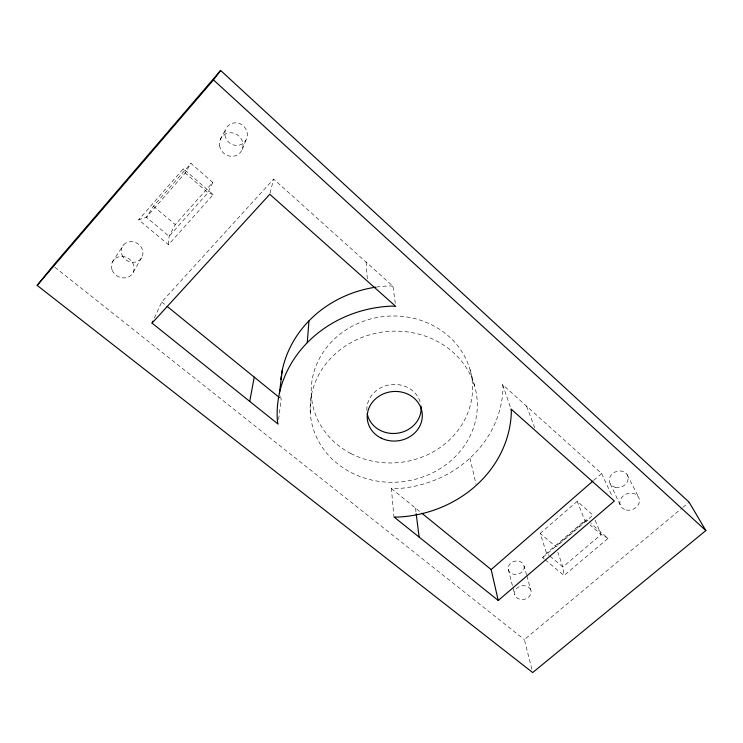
<?xml version="1.0" encoding="UTF-8"?>
<svg xmlns="http://www.w3.org/2000/svg" width="743" height="743" viewBox="0 0 743 743"><rect width="100%" height="100%" fill="white"/><g stroke="black" fill="none" stroke-linecap="round" stroke-linejoin="round"><path stroke-width="0.56" stroke-dasharray="3.71 2.79" d="M310.258 412.467L311.326 394.923M168.466 244.716L169.07 236.32L175.246 224.618L212.777 182.444L190.951 163.349L153.448 206.173L146.399 217.281L138.681 219.807L168.466 244.716L213.176 194.675L183.363 168.726L138.681 219.807M278.634 419.526L281.142 398.982L280.51 396.103M270.062 193.18L273.6 179.072L392.945 286.204L395.443 304.166M242.162 149.538L246.555 138.922M154.34 318.088L161.714 301.983L273.6 179.072M212.777 182.444L207.919 192.725L169.07 236.32L146.399 217.281L185.221 172.998L190.951 163.349M220.244 139.628L225.64 129.403M133.248 272.272L142.099 256.855M112.277 262.205L123.505 244.939M544.359 559.061L542.65 557.631L546.551 553.284L584.843 520.416L586.729 519.812L590.137 522.775M593.787 480.312L601.607 473.514L502.695 384.716L503.039 387.586A111.506 101.401 -6.1 0 1 394.459 488.764L391.412 488.541L393.799 515.744M540.189 533.428L577.2 501.321L593.007 515.15L556.052 546.848L540.189 533.428L546.551 553.284L549.123 555.448M542.65 557.631L586.729 519.812M545.213 559.785L564.039 575.528L608.025 538.35L590.991 523.518M531.858 669.267L524.382 639.621L682 508.138M682.891 507.395L689.123 502.194M392.945 286.204L389.62 285.906A111.506 101.401 -6.1 0 0 377.249 286.965M213.176 194.675L207.919 192.725L185.221 172.998L183.363 168.726M608.025 538.35L601.096 534.542L589.979 524.874M54.852 267.257L524.382 639.621M161.714 301.983L166.209 305.633M391.412 488.541L420.891 512.475M549.987 556.163L562.869 566.983L564.039 575.528M153.448 206.173L175.246 224.618M586.552 521.902L584.843 520.416L577.2 501.321M627.203 474.805L638.506 497.048M610.235 483.777L620.832 506.299M601.607 473.514L612.483 496.946M595.134 520.258L601.096 534.542L562.869 566.983L557.844 552.151M526.592 406.17L535.22 429.166M502.695 384.716L510.627 407.935M470.031 369.735L474.74 386.416M524.084 566.017A8.08 6.696 -12.5 0 1 513.432 574.228A8.08 6.696 -12.5 0 1 511.045 562.878A8.08 6.696 -12.5 0 1 524.084 566.017L526.508 574.664M526.806 575.741L531.041 590.871A8.387 6.863 -12.3 0 1 519.961 599.304A8.387 6.863 -12.3 0 1 517.518 587.676A8.387 6.863 -12.3 0 1 531.041 590.871M508.296 569.435L512.716 586.803M512.995 587.889L514.648 594.409M469.91 458.162L476.059 484.213M415.486 508.091L416.043 512.549M366.104 262.112L367.33 278.987M366.838 410.266A27.185 24.51 -6.1 0 1 389.861 384.781A27.185 24.51 -6.1 0 1 420.129 401.842M350.835 453.49A80.764 73.408 -6.1 0 0 472.576 388.756A80.764 73.408 -6.1 0 0 352.275 326.196A80.764 73.408 -6.1 0 0 350.835 453.49M112.249 270.322A11.637 10.448 29 0 0 131.752 274.538A11.637 10.448 29 0 0 124.332 256.744A11.637 10.448 29 0 0 112.249 270.322M219.547 145.572A12.111 11.47 45.2 0 0 238.512 154.2A12.111 11.47 45.2 0 0 235.605 133.842A12.111 11.47 45.2 0 0 219.547 145.572M626.386 510.004A10.012 8.322 -20.6 0 0 639.305 499.073A10.012 8.322 -20.6 0 0 623.266 495.878A10.012 8.322 -20.6 0 0 626.386 510.004M351.058 472.52A83.69 75.48 -6.1 0 0 477.331 405.984A83.69 75.48 -6.1 0 0 352.823 341.622A83.69 75.48 -6.1 0 0 351.058 472.52M615.603 487.38A9.631 8.099 -21 0 0 627.984 476.774A9.631 8.099 -21 0 0 612.529 473.653A9.631 8.099 -21 0 0 615.603 487.38M224.962 135.115A11.591 10.987 47.6 0 0 243.054 143.39A11.591 10.987 47.6 0 0 240.314 123.867A11.591 10.987 47.6 0 0 224.962 135.115M122.01 254.97A11.136 10.058 30.3 0 0 140.659 259.047A11.136 10.058 30.3 0 0 133.619 241.902A11.136 10.058 30.3 0 0 122.01 254.97"/><path stroke-width="1.11" d="M307.268 342.69L308.958 320.874M279.396 393.326L282.433 369.42M249.741 401.387L254.236 377.128M152.036 323.121L269.793 194.267L395.759 306.404L392.248 306.097A117.245 105.469 -6.1 0 0 277.408 421.105L278.077 424.095L152.036 323.121L152.956 321.106M37.15 285.396L213.482 79.919L220.625 70.446L689.123 502.194L705.85 530.576L532.685 672.554L37.15 285.396L53.032 265.818L220.625 70.446M498.228 600.465L393.901 516.887L397.096 517.109A117.245 105.469 -6.1 0 0 511.342 411.975L510.989 408.984L614.368 501.014L498.228 600.465L491.169 569.565L592.914 481.074M167.101 306.357L279.349 397.524M421.792 513.209L491.169 569.565M213.482 79.919L705.85 530.576M416.182 513.664L419.108 537.078M280.808 379.394A111.506 101.401 -6.1 0 1 281.235 376.042M281.578 373.822A111.506 101.401 -6.1 0 1 376.125 287.123M421.002 406.031A27.185 24.51 -6.1 0 1 397.496 433.206A27.185 24.51 -6.1 0 1 367.181 413.461M381.215 438.138A27.584 24.788 -6.1 0 0 422.312 415.448A27.584 24.788 -6.1 0 0 380.75 395.174A27.584 24.788 -6.1 0 0 381.215 438.138"/></g></svg>
